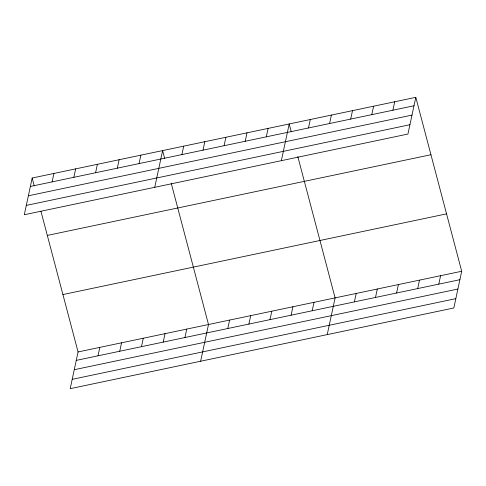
<?xml version="1.0" encoding="UTF-8"?>
<svg xmlns="http://www.w3.org/2000/svg" width="486" height="486" viewBox="0 0 486 486"><rect width="100%" height="100%" fill="white"/><g stroke="black" fill="none" stroke-linecap="round" stroke-linejoin="round"><path stroke-width="0.73" d="M32.173 178.022L24.3 214.739L407.93 134.051L415.803 97.334L32.173 178.022L34.227 185.816M52.099 181.892L53.91 173.447M73.842 177.317L75.652 168.879M95.578 172.743L97.388 164.304M117.32 168.174L119.131 159.73M40.958 211.325L78.07 351.949L70.197 388.666L453.827 307.978L461.7 271.261L415.803 97.334M139.057 163.6L140.867 155.162M97.996 355.813L99.806 347.375M154.736 187.31L162.61 150.587L164.663 158.381M119.738 351.244L121.549 342.8M181.898 154.591L183.708 146.146M141.475 346.67L143.285 338.232M202.996 150.15L204.806 141.712M163.217 342.095L165.021 333.657M224.095 145.715L225.905 137.271M184.953 337.527L186.764 329.083M245.199 141.274L247.003 132.836M200.633 361.232L208.5 324.514L171.206 183.179M266.298 136.839L268.108 128.395M227.794 328.512L229.605 320.074M281.333 160.678L289.206 123.96L291.26 131.755M248.893 324.077L250.703 315.639M308.495 127.964L310.305 119.52M269.991 319.636L271.802 311.198M329.599 123.523L331.403 115.085M291.09 315.201L292.9 306.763M350.698 119.088L352.508 110.644M312.194 310.761L313.999 302.322M371.796 114.647L373.606 106.209M327.23 334.605L335.103 297.888L297.809 156.553M392.895 110.213L394.705 101.768M354.391 301.885L356.202 293.447M375.49 297.45L377.3 289.012M396.594 293.009L398.399 284.571M417.693 288.575L419.503 280.136M438.791 284.134L440.602 275.696M30.363 186.46L413.993 105.772M28.364 195.791L411.994 115.103M26.299 205.408L409.935 124.72M47.318 235.418L430.948 154.73M62.925 294.552L446.555 213.864M78.07 351.949L461.7 271.261M76.259 360.387L459.89 279.699M74.255 369.718L457.891 289.03M72.195 379.335L455.825 298.647"/></g></svg>
